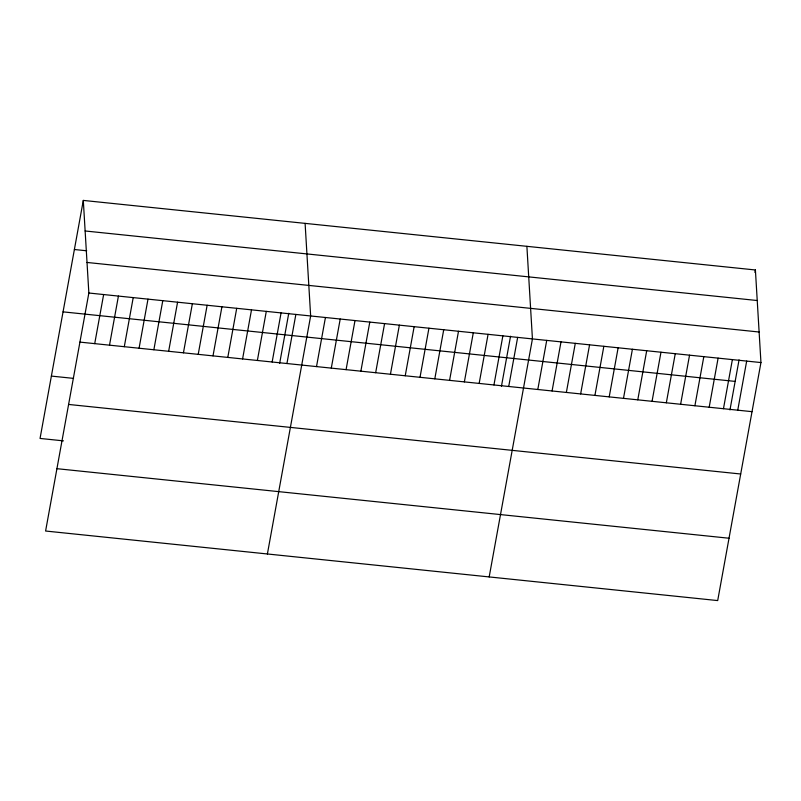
<?xml version="1.0" encoding="UTF-8"?>
<svg xmlns="http://www.w3.org/2000/svg" width="801" height="801" viewBox="0 0 801 801"><rect width="100%" height="100%" fill="white"/><g stroke="black" fill="none" stroke-linecap="round" stroke-linejoin="round"><path stroke-width="1.2" d="M83.304 200.42L88.851 293.016L45.597 531.023L717.696 600.58L760.95 362.563L755.403 269.977L83.304 200.42L40.05 438.437L63.459 440.86M94.718 343.639L103.639 294.548M109.507 345.161L118.428 296.07M124.295 346.693L133.216 297.602M139.074 348.225L147.995 299.133M153.862 349.757L162.783 300.665M168.651 351.289L177.572 302.197M183.439 352.82L192.36 303.729M198.217 354.342L207.139 305.251M213.006 355.874L221.927 306.783M227.794 357.406L236.716 308.315M242.583 358.938L251.504 309.847M257.371 360.47L266.292 311.379M272.15 362.002L281.071 312.901M279.659 363.354L288.76 313.271M286.938 363.524L295.859 314.433M267.394 553.982L310.648 315.964L305.101 223.369M316.515 366.588L325.436 317.496M331.294 368.12L340.215 319.028M346.082 369.651L355.003 320.56M360.871 371.183L369.792 322.082M375.659 372.705L384.58 323.614M390.437 374.237L399.359 325.146M405.226 375.769L414.147 326.678M420.014 377.301L428.935 328.21M434.803 378.833L443.724 329.742M449.581 380.365L458.502 331.264M464.37 381.887L473.291 332.795M479.158 383.419L488.079 334.327M493.947 384.951L502.868 335.859M501.446 386.312L510.547 336.22M508.725 386.483L517.656 337.391M489.181 576.93L532.435 338.923L526.888 246.328M537.801 389.486L546.723 340.395M552.079 390.968L561 341.877M566.367 392.44L575.288 343.349M580.645 393.922L589.566 344.83M594.923 395.404L603.844 346.312M609.211 396.875L618.132 347.784M623.488 398.357L632.41 349.266M637.776 399.839L646.697 350.748M652.054 401.311L660.975 352.22M666.332 402.793L675.253 353.702M680.62 404.265L689.541 355.173M694.898 405.747L703.819 356.655M709.185 407.228L718.107 358.137M723.463 408.7L732.384 359.609M729.961 409.962L739.063 359.869M754.953 272.43L755.403 269.977M737.751 410.182L746.672 361.091M85.136 230.978L757.235 300.525M74.383 249.511L86.708 250.783M87.019 262.458L759.118 332.014M88.851 293.016L760.95 362.563M63.049 311.859L735.148 381.406M79.93 342.107L752.029 411.664M51.384 376.09L73.562 378.382M68.606 404.445L740.695 474.002M56.931 468.685L729.03 538.232"/></g></svg>
